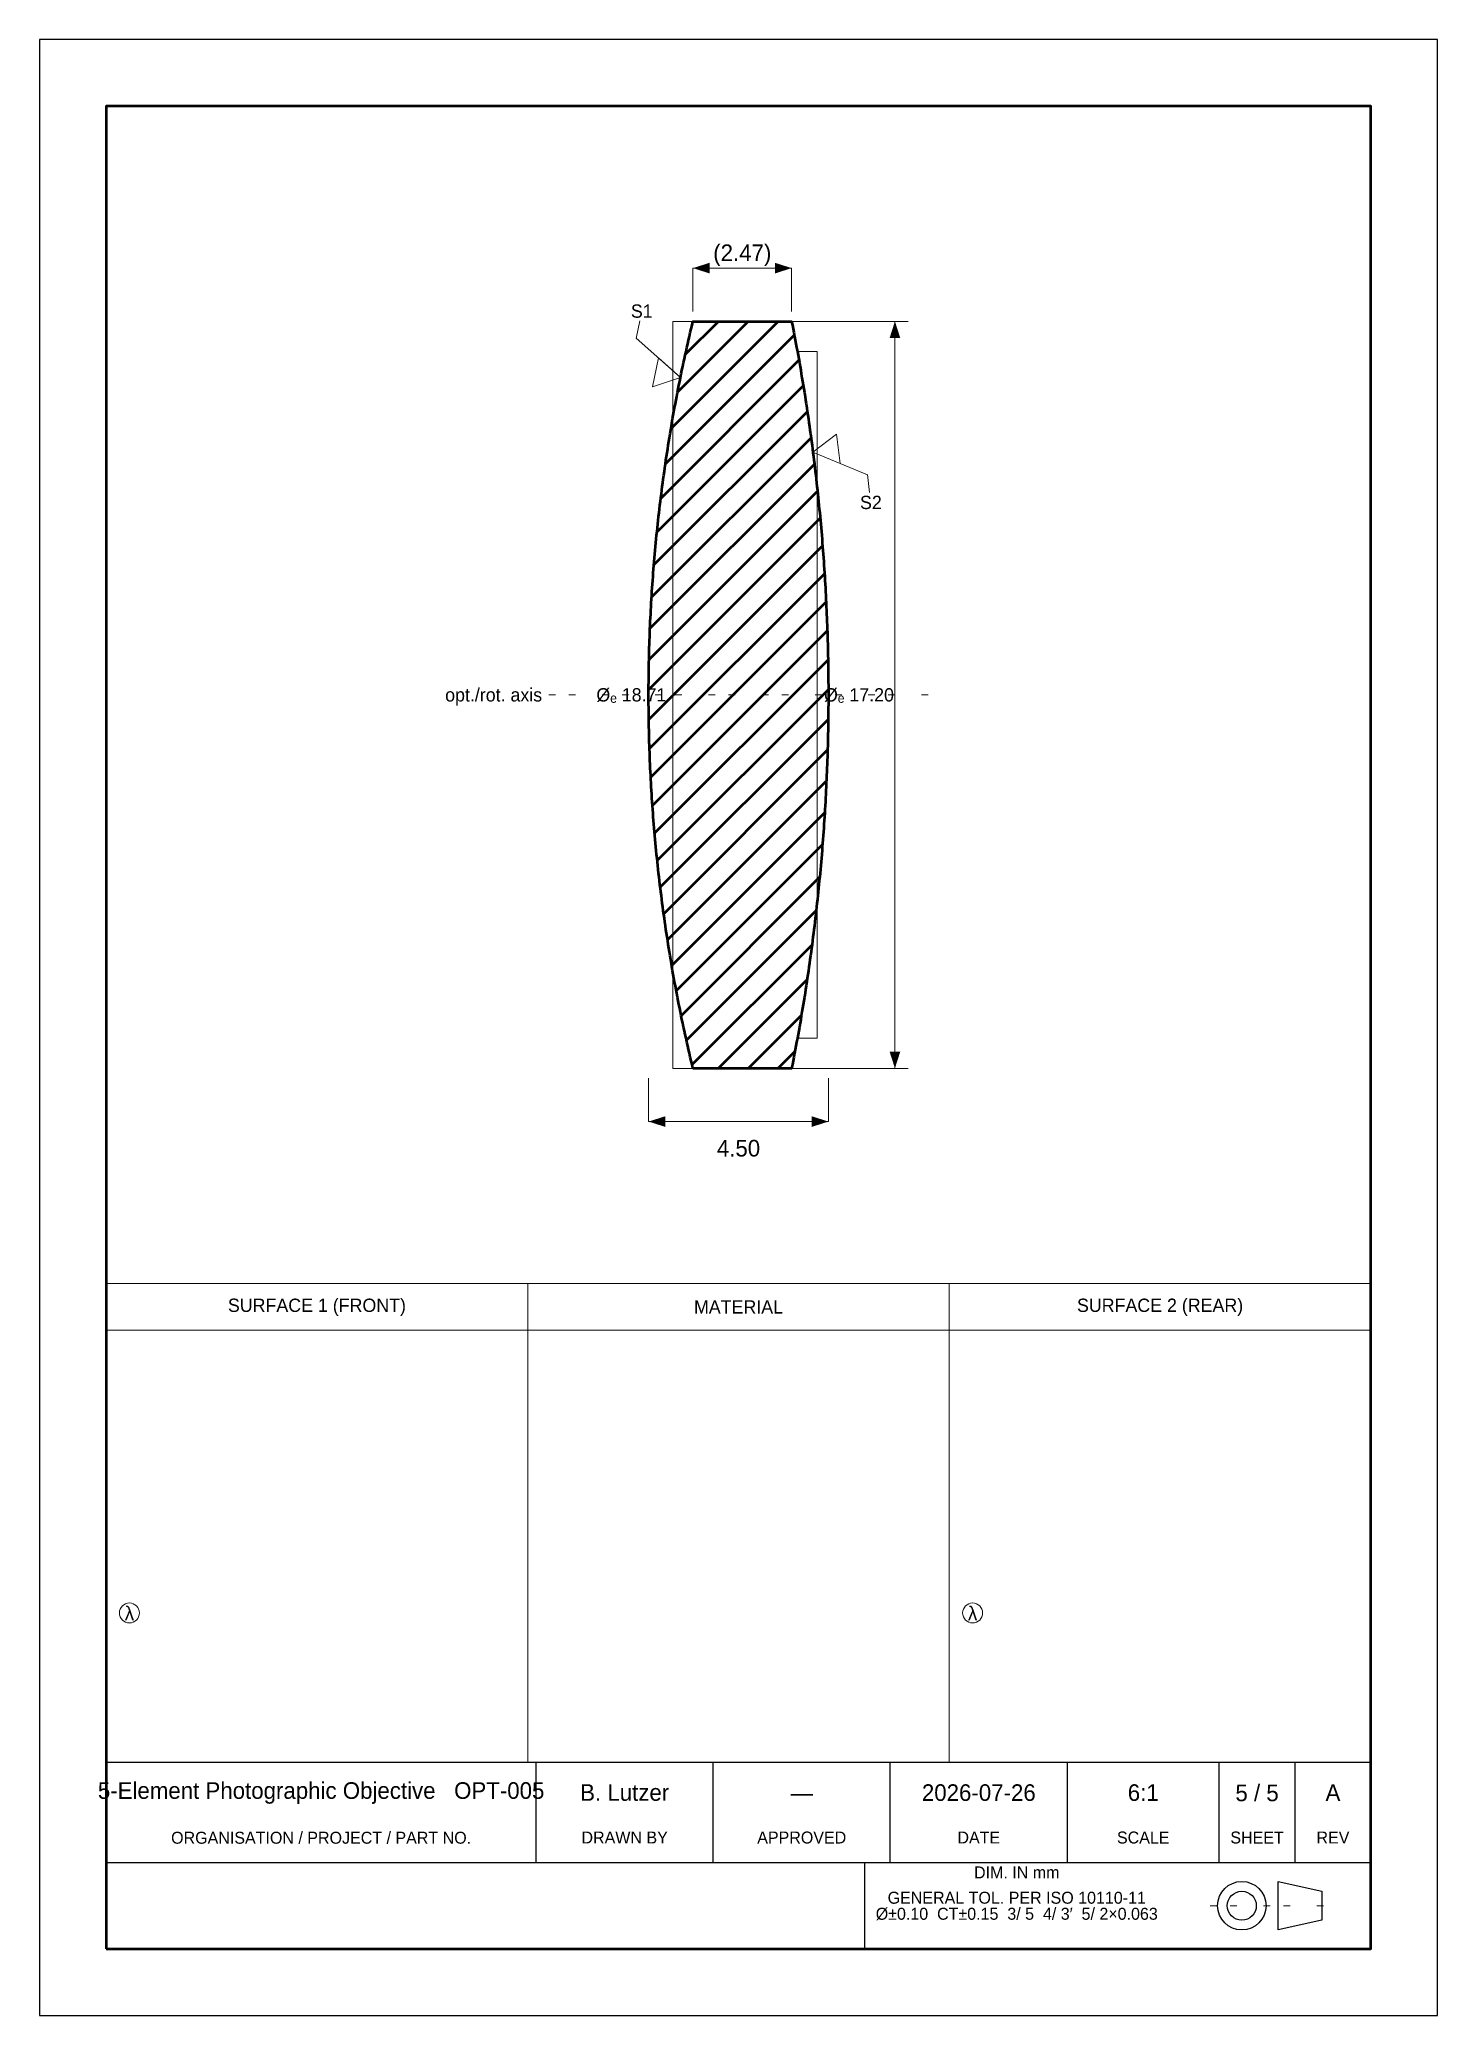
# Model space of a CAD drawing. Header units: millimetres. Extents: x 0 to 210, y 0 to 297.
import ezdxf
from ezdxf.enums import TextEntityAlignment as Align

# ---------------------------------------------------------------- set-up
doc = ezdxf.new("R2010")
doc.units = ezdxf.units.MM
doc.linetypes.add('OPTICAL', pattern=[8, -2, 1, -2, 1, -2])
for name, color, linetype, lineweight in [('AXIS', 8, 'OPTICAL', 13), ('BORDER', 7, 'Continuous', 25), ('CALLOUT', 7, 'Continuous', 13), ('DIMS', 7, 'Continuous', 13), ('OUTLINE', 7, 'Continuous', 50), ('TABLE', 7, 'Continuous', 13)]:
    doc.layers.add(name, color=color, linetype=linetype, lineweight=lineweight)

msp = doc.modelspace()

# ---------------------------------------------------------------- hatches: boundary and pattern name
at = {"layer": 'OUTLINE'}
h = msp.add_hatch(dxfattribs=at)
h.set_pattern_fill('ANSI31')
h.paths.add_polyline_path([(98.16, 142.36), (98.02, 142.93), (97.89, 143.49), (97.76, 144.06), (97.63, 144.62), (97.5, 145.19), (97.37, 145.75), (97.24, 146.31), (97.12, 146.88), (96.99, 147.44), (96.87, 148.01), (96.75, 148.57), (96.63, 149.13), (96.51, 149.7), (96.4, 150.26), (96.28, 150.83), (96.17, 151.39), (96.06, 151.96), (95.95, 152.52), (95.84, 153.08), (95.73, 153.65), (95.62, 154.21), (95.52, 154.78), (95.41, 155.34), (95.31, 155.9), (95.21, 156.47), (95.11, 157.03), (95.01, 157.6), (94.91, 158.16), (94.82, 158.73), (94.72, 159.29), (94.63, 159.85), (94.54, 160.42), (94.45, 160.98), (94.36, 161.55), (94.27, 162.11), (94.19, 162.67), (94.1, 163.24), (94.02, 163.8), (93.94, 164.37), (93.86, 164.93), (93.78, 165.5), (93.7, 166.06), (93.63, 166.62), (93.55, 167.19), (93.48, 167.75), (93.41, 168.32), (93.33, 168.88), (93.27, 169.44), (93.2, 170.01), (93.13, 170.57), (93.06, 171.14), (93, 171.7), (92.94, 172.27), (92.88, 172.83), (92.82, 173.39), (92.76, 173.96), (92.7, 174.52), (92.64, 175.09), (92.59, 175.65), (92.54, 176.21), (92.48, 176.78), (92.43, 177.34), (92.39, 177.91), (92.34, 178.47), (92.29, 179.04), (92.25, 179.6), (92.2, 180.16), (92.16, 180.73), (92.12, 181.29), (92.08, 181.86), (92.04, 182.42), (92, 182.99), (91.97, 183.55), (91.93, 184.11), (91.9, 184.68), (91.87, 185.24), (91.84, 185.81), (91.81, 186.37), (91.78, 186.93), (91.75, 187.5), (91.73, 188.06), (91.7, 188.63), (91.68, 189.19), (91.66, 189.76), (91.64, 190.32), (91.62, 190.88), (91.6, 191.45), (91.59, 192.01), (91.57, 192.58), (91.56, 193.14), (91.55, 193.7), (91.54, 194.27), (91.53, 194.83), (91.52, 195.4), (91.51, 195.96), (91.51, 196.53), (91.5, 197.09), (91.5, 197.65), (91.5, 198.22), (91.5, 198.78), (91.5, 199.35), (91.5, 199.91), (91.51, 200.47), (91.51, 201.04), (91.52, 201.6), (91.53, 202.17), (91.54, 202.73), (91.55, 203.3), (91.56, 203.86), (91.57, 204.42), (91.59, 204.99), (91.6, 205.55), (91.62, 206.12), (91.64, 206.68), (91.66, 207.24), (91.68, 207.81), (91.7, 208.37), (91.73, 208.94), (91.75, 209.5), (91.78, 210.07), (91.81, 210.63), (91.84, 211.19), (91.87, 211.76), (91.9, 212.32), (91.93, 212.89), (91.97, 213.45), (92, 214.01), (92.04, 214.58), (92.08, 215.14), (92.12, 215.71), (92.16, 216.27), (92.2, 216.84), (92.25, 217.4), (92.29, 217.96), (92.34, 218.53), (92.39, 219.09), (92.43, 219.66), (92.48, 220.22), (92.54, 220.79), (92.59, 221.35), (92.64, 221.91), (92.7, 222.48), (92.76, 223.04), (92.82, 223.61), (92.88, 224.17), (92.94, 224.73), (93, 225.3), (93.06, 225.86), (93.13, 226.43), (93.2, 226.99), (93.27, 227.56), (93.33, 228.12), (93.41, 228.68), (93.48, 229.25), (93.55, 229.81), (93.63, 230.38), (93.7, 230.94), (93.78, 231.5), (93.86, 232.07), (93.94, 232.63), (94.02, 233.2), (94.1, 233.76), (94.19, 234.33), (94.27, 234.89), (94.36, 235.45), (94.45, 236.02), (94.54, 236.58), (94.63, 237.15), (94.72, 237.71), (94.82, 238.27), (94.91, 238.84), (95.01, 239.4), (95.11, 239.97), (95.21, 240.53), (95.31, 241.1), (95.41, 241.66), (95.52, 242.22), (95.62, 242.79), (95.73, 243.35), (95.84, 243.92), (95.95, 244.48), (96.06, 245.04), (96.17, 245.61), (96.28, 246.17), (96.4, 246.74), (96.51, 247.3), (96.63, 247.87), (96.75, 248.43), (96.87, 248.99), (96.99, 249.56), (97.12, 250.12), (97.24, 250.69), (97.37, 251.25), (97.5, 251.81), (97.63, 252.38), (97.76, 252.94), (97.89, 253.51), (98.02, 254.07), (98.16, 254.64), (112.98, 254.64), (112.98, 254.64), (113.09, 254.07), (113.2, 253.51), (113.31, 252.94), (113.42, 252.38), (113.52, 251.81), (113.63, 251.25), (113.73, 250.69), (113.84, 250.12), (113.94, 249.56), (114.04, 248.99), (114.14, 248.43), (114.24, 247.87), (114.34, 247.3), (114.43, 246.74), (114.53, 246.17), (114.62, 245.61), (114.71, 245.04), (114.81, 244.48), (114.9, 243.92), (114.99, 243.35), (115.07, 242.79), (115.16, 242.22), (115.25, 241.66), (115.33, 241.1), (115.42, 240.53), (115.5, 239.97), (115.58, 239.4), (115.66, 238.84), (115.74, 238.27), (115.82, 237.71), (115.9, 237.15), (115.97, 236.58), (116.05, 236.02), (116.12, 235.45), (116.19, 234.89), (116.26, 234.33), (116.33, 233.76), (116.4, 233.2), (116.47, 232.63), (116.54, 232.07), (116.6, 231.5), (116.67, 230.94), (116.73, 230.38), (116.79, 229.81), (116.85, 229.25), (116.91, 228.68), (116.97, 228.12), (117.03, 227.56), (117.09, 226.99), (117.14, 226.43), (117.2, 225.86), (117.25, 225.3), (117.3, 224.73), (117.35, 224.17), (117.4, 223.61), (117.45, 223.04), (117.5, 222.48), (117.55, 221.91), (117.59, 221.35), (117.64, 220.79), (117.68, 220.22), (117.72, 219.66), (117.76, 219.09), (117.8, 218.53), (117.84, 217.96), (117.88, 217.4), (117.92, 216.84), (117.95, 216.27), (117.99, 215.71), (118.02, 215.14), (118.05, 214.58), (118.08, 214.01), (118.11, 213.45), (118.14, 212.89), (118.17, 212.32), (118.19, 211.76), (118.22, 211.19), (118.24, 210.63), (118.27, 210.07), (118.29, 209.5), (118.31, 208.94), (118.33, 208.37), (118.35, 207.81), (118.37, 207.24), (118.38, 206.68), (118.4, 206.12), (118.41, 205.55), (118.43, 204.99), (118.44, 204.42), (118.45, 203.86), (118.46, 203.3), (118.47, 202.73), (118.48, 202.17), (118.48, 201.6), (118.49, 201.04), (118.49, 200.47), (118.5, 199.91), (118.5, 199.35), (118.5, 198.78), (118.5, 198.22), (118.5, 197.65), (118.5, 197.09), (118.49, 196.53), (118.49, 195.96), (118.48, 195.4), (118.48, 194.83), (118.47, 194.27), (118.46, 193.7), (118.45, 193.14), (118.44, 192.58), (118.43, 192.01), (118.41, 191.45), (118.4, 190.88), (118.38, 190.32), (118.37, 189.76), (118.35, 189.19), (118.33, 188.63), (118.31, 188.06), (118.29, 187.5), (118.27, 186.93), (118.24, 186.37), (118.22, 185.81), (118.19, 185.24), (118.17, 184.68), (118.14, 184.11), (118.11, 183.55), (118.08, 182.99), (118.05, 182.42), (118.02, 181.86), (117.99, 181.29), (117.95, 180.73), (117.92, 180.16), (117.88, 179.6), (117.84, 179.04), (117.8, 178.47), (117.76, 177.91), (117.72, 177.34), (117.68, 176.78), (117.64, 176.21), (117.59, 175.65), (117.55, 175.09), (117.5, 174.52), (117.45, 173.96), (117.4, 173.39), (117.35, 172.83), (117.3, 172.27), (117.25, 171.7), (117.2, 171.14), (117.14, 170.57), (117.09, 170.01), (117.03, 169.44), (116.97, 168.88), (116.91, 168.32), (116.85, 167.75), (116.79, 167.19), (116.73, 166.62), (116.67, 166.06), (116.6, 165.5), (116.54, 164.93), (116.47, 164.37), (116.4, 163.8), (116.33, 163.24), (116.26, 162.67), (116.19, 162.11), (116.12, 161.55), (116.05, 160.98), (115.97, 160.42), (115.9, 159.85), (115.82, 159.29), (115.74, 158.73), (115.66, 158.16), (115.58, 157.6), (115.5, 157.03), (115.42, 156.47), (115.33, 155.9), (115.25, 155.34), (115.16, 154.78), (115.07, 154.21), (114.99, 153.65), (114.9, 153.08), (114.81, 152.52), (114.71, 151.96), (114.62, 151.39), (114.53, 150.83), (114.43, 150.26), (114.34, 149.7), (114.24, 149.13), (114.14, 148.57), (114.04, 148.01), (113.94, 147.44), (113.84, 146.88), (113.73, 146.31), (113.63, 145.75), (113.52, 145.19), (113.42, 144.62), (113.31, 144.06), (113.2, 143.49), (113.09, 142.93), (112.98, 142.36), (98.16, 142.36)])

# ---------------------------------------------------------------- linework, layer by layer
at = {"layer": 'AXIS'}
for p, q in [((76.5, 198.5), (133.5, 198.5)), ((175.88, 16.5), (194.45, 16.5))]:
    msp.add_line(p, q, dxfattribs=at)
at = {"layer": 'BORDER'}
for p, q in [((74.6, 23), (74.6, 38)), ((101.2, 23), (101.2, 38)), ((127.8, 23), (127.8, 38)), ((154.4, 23), (154.4, 38)), ((177.2, 23), (177.2, 38)), ((188.6, 23), (188.6, 38)), ((10, 23), (200, 23)), ((124, 10), (124, 23))]:
    msp.add_line(p, q, dxfattribs=at)
for points in [[(0, 0), (210, 0), (210, 297), (0, 297)], [(10, 10), (200, 10), (200, 38), (10, 38)], [(186.07, 20.14), (192.63, 18.68), (192.63, 14.32), (186.07, 12.86)]]:
    msp.add_lwpolyline(points, close=True, dxfattribs=at)
at = {"layer": 'BORDER', "lineweight": 50}
msp.add_lwpolyline([(10, 10), (200, 10), (200, 287), (10, 287)], close=True, dxfattribs=at)
at = {"layer": 'BORDER'}
for radius in [3.64, 2.18]:
    msp.add_circle((180.61, 16.5), radius, dxfattribs=at)
at = {"layer": 'CALLOUT'}
for p, q in [((89.63, 252.04), (90.17, 254.71)), ((96.29, 246.22), (89.61, 252.1)), ((116.18, 234.99), (124.39, 231.56)), ((124.36, 231.61), (124.7, 228.91))]:
    msp.add_line(p, q, dxfattribs=at)
for points in [[(96.29, 246.22), (92.09, 244.81), (92.97, 249.15)], [(116.18, 234.99), (119.7, 237.67), (120.26, 233.28)]]:
    msp.add_lwpolyline(points, close=True, dxfattribs=at)
at = {"layer": 'DIMS'}
for p, q in [((98.16, 256.14), (98.16, 262.64)), ((98.16, 262.64), (112.98, 262.64)), ((112.98, 256.14), (112.98, 262.64)), ((98.16, 254.64), (95.16, 254.64)), ((95.16, 142.36), (95.16, 254.64)), ((112.98, 254.64), (130.5, 254.64)), ((128.5, 254.64), (128.5, 142.36)), ((113.84, 250.1), (116.84, 250.1)), ((116.84, 146.9), (116.84, 250.1)), ((113.84, 146.9), (116.84, 146.9)), ((91.5, 140.86), (91.5, 134.36)), ((98.16, 142.36), (95.16, 142.36)), ((98.16, 142.36), (130.5, 142.36)), ((118.5, 140.86), (118.5, 134.36)), ((91.5, 134.36), (118.5, 134.36))]:
    msp.add_line(p, q, dxfattribs=at)
for points in [[(98.16, 262.64), (100.66, 261.84), (100.66, 263.44)], [(112.98, 262.64), (110.48, 263.44), (110.48, 261.84)], [(128.5, 254.64), (127.7, 252.14), (129.3, 252.14)], [(128.5, 142.36), (129.3, 144.86), (127.7, 144.86)], [(91.5, 134.36), (94, 133.56), (94, 135.16)], [(118.5, 134.36), (116, 135.16), (116, 133.56)]]:
    msp.add_solid(points, dxfattribs=at)
at = {"layer": 'OUTLINE', "lineweight": 50}
msp.add_lwpolyline([(98.16, 142.36), (98.02, 142.93), (97.89, 143.49), (97.76, 144.06), (97.63, 144.62), (97.5, 145.19), (97.37, 145.75), (97.24, 146.31), (97.12, 146.88), (96.99, 147.44), (96.87, 148.01), (96.75, 148.57), (96.63, 149.13), (96.51, 149.7), (96.4, 150.26), (96.28, 150.83), (96.17, 151.39), (96.06, 151.96), (95.95, 152.52), (95.84, 153.08), (95.73, 153.65), (95.62, 154.21), (95.52, 154.78), (95.41, 155.34), (95.31, 155.9), (95.21, 156.47), (95.11, 157.03), (95.01, 157.6), (94.91, 158.16), (94.82, 158.73), (94.72, 159.29), (94.63, 159.85), (94.54, 160.42), (94.45, 160.98), (94.36, 161.55), (94.27, 162.11), (94.19, 162.67), (94.1, 163.24), (94.02, 163.8), (93.94, 164.37), (93.86, 164.93), (93.78, 165.5), (93.7, 166.06), (93.63, 166.62), (93.55, 167.19), (93.48, 167.75), (93.41, 168.32), (93.33, 168.88), (93.27, 169.44), (93.2, 170.01), (93.13, 170.57), (93.06, 171.14), (93, 171.7), (92.94, 172.27), (92.88, 172.83), (92.82, 173.39), (92.76, 173.96), (92.7, 174.52), (92.64, 175.09), (92.59, 175.65), (92.54, 176.21), (92.48, 176.78), (92.43, 177.34), (92.39, 177.91), (92.34, 178.47), (92.29, 179.04), (92.25, 179.6), (92.2, 180.16), (92.16, 180.73), (92.12, 181.29), (92.08, 181.86), (92.04, 182.42), (92, 182.99), (91.97, 183.55), (91.93, 184.11), (91.9, 184.68), (91.87, 185.24), (91.84, 185.81), (91.81, 186.37), (91.78, 186.93), (91.75, 187.5), (91.73, 188.06), (91.7, 188.63), (91.68, 189.19), (91.66, 189.76), (91.64, 190.32), (91.62, 190.88), (91.6, 191.45), (91.59, 192.01), (91.57, 192.58), (91.56, 193.14), (91.55, 193.7), (91.54, 194.27), (91.53, 194.83), (91.52, 195.4), (91.51, 195.96), (91.51, 196.53), (91.5, 197.09), (91.5, 197.65), (91.5, 198.22), (91.5, 198.78), (91.5, 199.35), (91.5, 199.91), (91.51, 200.47), (91.51, 201.04), (91.52, 201.6), (91.53, 202.17), (91.54, 202.73), (91.55, 203.3), (91.56, 203.86), (91.57, 204.42), (91.59, 204.99), (91.6, 205.55), (91.62, 206.12), (91.64, 206.68), (91.66, 207.24), (91.68, 207.81), (91.7, 208.37), (91.73, 208.94), (91.75, 209.5), (91.78, 210.07), (91.81, 210.63), (91.84, 211.19), (91.87, 211.76), (91.9, 212.32), (91.93, 212.89), (91.97, 213.45), (92, 214.01), (92.04, 214.58), (92.08, 215.14), (92.12, 215.71), (92.16, 216.27), (92.2, 216.84), (92.25, 217.4), (92.29, 217.96), (92.34, 218.53), (92.39, 219.09), (92.43, 219.66), (92.48, 220.22), (92.54, 220.79), (92.59, 221.35), (92.64, 221.91), (92.7, 222.48), (92.76, 223.04), (92.82, 223.61), (92.88, 224.17), (92.94, 224.73), (93, 225.3), (93.06, 225.86), (93.13, 226.43), (93.2, 226.99), (93.27, 227.56), (93.33, 228.12), (93.41, 228.68), (93.48, 229.25), (93.55, 229.81), (93.63, 230.38), (93.7, 230.94), (93.78, 231.5), (93.86, 232.07), (93.94, 232.63), (94.02, 233.2), (94.1, 233.76), (94.19, 234.33), (94.27, 234.89), (94.36, 235.45), (94.45, 236.02), (94.54, 236.58), (94.63, 237.15), (94.72, 237.71), (94.82, 238.27), (94.91, 238.84), (95.01, 239.4), (95.11, 239.97), (95.21, 240.53), (95.31, 241.1), (95.41, 241.66), (95.52, 242.22), (95.62, 242.79), (95.73, 243.35), (95.84, 243.92), (95.95, 244.48), (96.06, 245.04), (96.17, 245.61), (96.28, 246.17), (96.4, 246.74), (96.51, 247.3), (96.63, 247.87), (96.75, 248.43), (96.87, 248.99), (96.99, 249.56), (97.12, 250.12), (97.24, 250.69), (97.37, 251.25), (97.5, 251.81), (97.63, 252.38), (97.76, 252.94), (97.89, 253.51), (98.02, 254.07), (98.16, 254.64), (112.98, 254.64), (112.98, 254.64), (113.09, 254.07), (113.2, 253.51), (113.31, 252.94), (113.42, 252.38), (113.52, 251.81), (113.63, 251.25), (113.73, 250.69), (113.84, 250.12), (113.94, 249.56), (114.04, 248.99), (114.14, 248.43), (114.24, 247.87), (114.34, 247.3), (114.43, 246.74), (114.53, 246.17), (114.62, 245.61), (114.71, 245.04), (114.81, 244.48), (114.9, 243.92), (114.99, 243.35), (115.07, 242.79), (115.16, 242.22), (115.25, 241.66), (115.33, 241.1), (115.42, 240.53), (115.5, 239.97), (115.58, 239.4), (115.66, 238.84), (115.74, 238.27), (115.82, 237.71), (115.9, 237.15), (115.97, 236.58), (116.05, 236.02), (116.12, 235.45), (116.19, 234.89), (116.26, 234.33), (116.33, 233.76), (116.4, 233.2), (116.47, 232.63), (116.54, 232.07), (116.6, 231.5), (116.67, 230.94), (116.73, 230.38), (116.79, 229.81), (116.85, 229.25), (116.91, 228.68), (116.97, 228.12), (117.03, 227.56), (117.09, 226.99), (117.14, 226.43), (117.2, 225.86), (117.25, 225.3), (117.3, 224.73), (117.35, 224.17), (117.4, 223.61), (117.45, 223.04), (117.5, 222.48), (117.55, 221.91), (117.59, 221.35), (117.64, 220.79), (117.68, 220.22), (117.72, 219.66), (117.76, 219.09), (117.8, 218.53), (117.84, 217.96), (117.88, 217.4), (117.92, 216.84), (117.95, 216.27), (117.99, 215.71), (118.02, 215.14), (118.05, 214.58), (118.08, 214.01), (118.11, 213.45), (118.14, 212.89), (118.17, 212.32), (118.19, 211.76), (118.22, 211.19), (118.24, 210.63), (118.27, 210.07), (118.29, 209.5), (118.31, 208.94), (118.33, 208.37), (118.35, 207.81), (118.37, 207.24), (118.38, 206.68), (118.4, 206.12), (118.41, 205.55), (118.43, 204.99), (118.44, 204.42), (118.45, 203.86), (118.46, 203.3), (118.47, 202.73), (118.48, 202.17), (118.48, 201.6), (118.49, 201.04), (118.49, 200.47), (118.5, 199.91), (118.5, 199.35), (118.5, 198.78), (118.5, 198.22), (118.5, 197.65), (118.5, 197.09), (118.49, 196.53), (118.49, 195.96), (118.48, 195.4), (118.48, 194.83), (118.47, 194.27), (118.46, 193.7), (118.45, 193.14), (118.44, 192.58), (118.43, 192.01), (118.41, 191.45), (118.4, 190.88), (118.38, 190.32), (118.37, 189.76), (118.35, 189.19), (118.33, 188.63), (118.31, 188.06), (118.29, 187.5), (118.27, 186.93), (118.24, 186.37), (118.22, 185.81), (118.19, 185.24), (118.17, 184.68), (118.14, 184.11), (118.11, 183.55), (118.08, 182.99), (118.05, 182.42), (118.02, 181.86), (117.99, 181.29), (117.95, 180.73), (117.92, 180.16), (117.88, 179.6), (117.84, 179.04), (117.8, 178.47), (117.76, 177.91), (117.72, 177.34), (117.68, 176.78), (117.64, 176.21), (117.59, 175.65), (117.55, 175.09), (117.5, 174.52), (117.45, 173.96), (117.4, 173.39), (117.35, 172.83), (117.3, 172.27), (117.25, 171.7), (117.2, 171.14), (117.14, 170.57), (117.09, 170.01), (117.03, 169.44), (116.97, 168.88), (116.91, 168.32), (116.85, 167.75), (116.79, 167.19), (116.73, 166.62), (116.67, 166.06), (116.6, 165.5), (116.54, 164.93), (116.47, 164.37), (116.4, 163.8), (116.33, 163.24), (116.26, 162.67), (116.19, 162.11), (116.12, 161.55), (116.05, 160.98), (115.97, 160.42), (115.9, 159.85), (115.82, 159.29), (115.74, 158.73), (115.66, 158.16), (115.58, 157.6), (115.5, 157.03), (115.42, 156.47), (115.33, 155.9), (115.25, 155.34), (115.16, 154.78), (115.07, 154.21), (114.99, 153.65), (114.9, 153.08), (114.81, 152.52), (114.71, 151.96), (114.62, 151.39), (114.53, 150.83), (114.43, 150.26), (114.34, 149.7), (114.24, 149.13), (114.14, 148.57), (114.04, 148.01), (113.94, 147.44), (113.84, 146.88), (113.73, 146.31), (113.63, 145.75), (113.52, 145.19), (113.42, 144.62), (113.31, 144.06), (113.2, 143.49), (113.09, 142.93), (112.98, 142.36), (98.16, 142.36)], close=True, dxfattribs=at)
at = {"layer": 'TABLE'}
for p, q in [((73.33, 38), (73.33, 110)), ((136.67, 38), (136.67, 110)), ((10, 103), (200, 103))]:
    msp.add_line(p, q, dxfattribs=at)
msp.add_lwpolyline([(10, 38), (200, 38), (200, 110), (10, 110)], close=True, dxfattribs=at)
for centre in [(13.5, 60.5), (140.17, 60.5)]:
    msp.add_circle(centre, 1.5, dxfattribs=at)

# ---------------------------------------------------------------- texts
at = {"layer": 'AXIS'}
msp.add_text('opt./rot. axis', height=2, dxfattribs=at).set_placement((75.5, 198.5), align=Align.MIDDLE_RIGHT)
at = {"layer": 'BORDER'}
for s, height, p in [('5-Element Photographic Objective   OPT-005', 2.5, (42.3, 33.5)), ('B. Lutzer', 2.5, (87.9, 33.5)), ('—', 2.5, (114.5, 33.5)), ('2026-07-26', 2.5, (141.1, 33.5)), ('6:1', 2.5, (165.8, 33.5)), ('5 / 5', 2.5, (182.9, 33.5)), ('A', 2.5, (194.3, 33.5)), ('ORGANISATION / PROJECT / PART NO.', 1.8, (42.3, 26.75)), ('DRAWN BY', 1.8, (87.9, 26.75)), ('APPROVED', 1.8, (114.5, 26.75)), ('DATE', 1.8, (141.1, 26.75)), ('SCALE', 1.8, (165.8, 26.75)), ('SHEET', 1.8, (182.9, 26.75)), ('REV', 1.8, (194.3, 26.75)), ('DIM. IN mm', 1.8, (146.8, 21.5)), ('GENERAL TOL. PER ISO 10110-11', 1.8, (146.8, 17.7)), ('Ø±0.10  CT±0.15  3/ 5  4/ 3′  5/ 2×0.063', 1.8, (146.8, 15.3))]:
    msp.add_text(s, height=height, dxfattribs=at).set_placement(p, align=Align.MIDDLE)
at = {"layer": 'CALLOUT'}
for s, p in [('S1', (90.47, 256.18)), ('S2', (124.89, 227.42))]:
    msp.add_text(s, height=2, dxfattribs=at).set_placement(p, align=Align.MIDDLE)
at = {"layer": 'DIMS'}
for s, p in [('(2.47)', (105.57, 264.64)), ('4.50', (105, 130.36))]:
    msp.add_text(s, height=2.5, dxfattribs=at).set_placement(p, align=Align.MIDDLE)
msp.add_text('Øₑ 18.71', height=2, dxfattribs=at).set_placement((94.16, 198.5), align=Align.MIDDLE_RIGHT)
msp.add_text('Øₑ 17.20', height=2, dxfattribs=at).set_placement((117.84, 198.5), align=Align.MIDDLE_LEFT)
at = {"layer": 'TABLE'}
for s, height, p in [('SURFACE 1 (FRONT)', 2, (41.67, 106.5)), ('MATERIAL', 2, (105, 106.5)), ('SURFACE 2 (REAR)', 2, (168.33, 106.5)), ('λ', 2.1, (13.5, 60.5)), ('λ', 2.1, (140.17, 60.5))]:
    msp.add_text(s, height=height, dxfattribs=at).set_placement(p, align=Align.MIDDLE)

doc.saveas('drawing.dxf')
